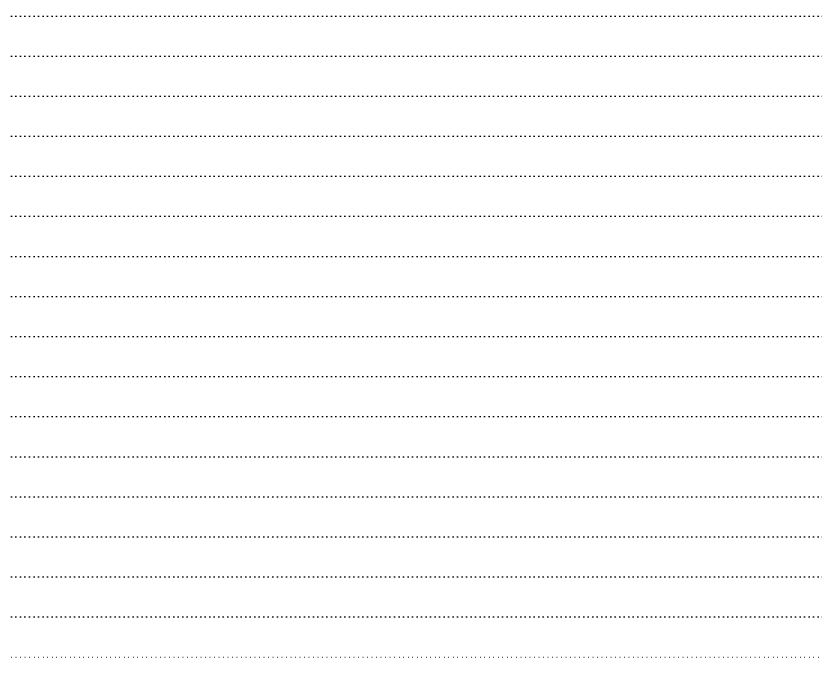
# Model space of a CAD drawing. Header units: millimetres. Extents: x -1499 to 6658, y -12483 to -6008.
# Drawn here: x 2266.2 to 2505.9, y -10505.1 to -10313.1 of the extents above; entities that cross this region are included whole.
import ezdxf

# ---------------------------------------------------------------- set-up
doc = ezdxf.new("R2010")
doc.units = ezdxf.units.MM
doc.linetypes.add('A-DOTLN01H', pattern=[0.125, 0, -0.125])
doc.layers.add('CR-GRID', color=56, linetype='A-DOTLN01H')

msp = doc.modelspace()

# ---------------------------------------------------------------- linework, layer by layer
at = {"layer": 'CR-GRID', "linetype": 'A-DOTLN01H', "ltscale": 10}
for p, q in [((696.16, -10313.06), (6196.16, -10313.06)), ((696.16, -10325.06), (6196.16, -10325.06)), ((696.16, -10337.06), (6196.16, -10337.06)), ((696.16, -10349.06), (6196.16, -10349.06)), ((696.16, -10361.06), (6196.16, -10361.06)), ((696.16, -10373.06), (6196.16, -10373.06)), ((696.16, -10385.06), (6196.16, -10385.06)), ((696.16, -10397.06), (6196.16, -10397.06)), ((696.16, -10409.06), (6196.16, -10409.06)), ((696.16, -10421.06), (6196.16, -10421.06)), ((696.16, -10433.06), (6196.16, -10433.06)), ((696.16, -10445.06), (6196.16, -10445.06)), ((696.16, -10457.06), (6196.16, -10457.06)), ((696.16, -10469.06), (6196.16, -10469.06)), ((696.16, -10481.06), (6196.16, -10481.06)), ((696.16, -10493.06), (6196.16, -10493.06)), ((696.16, -10505.06), (6196.16, -10505.06))]:
    msp.add_line(p, q, dxfattribs=at)

doc.saveas('drawing.dxf')
